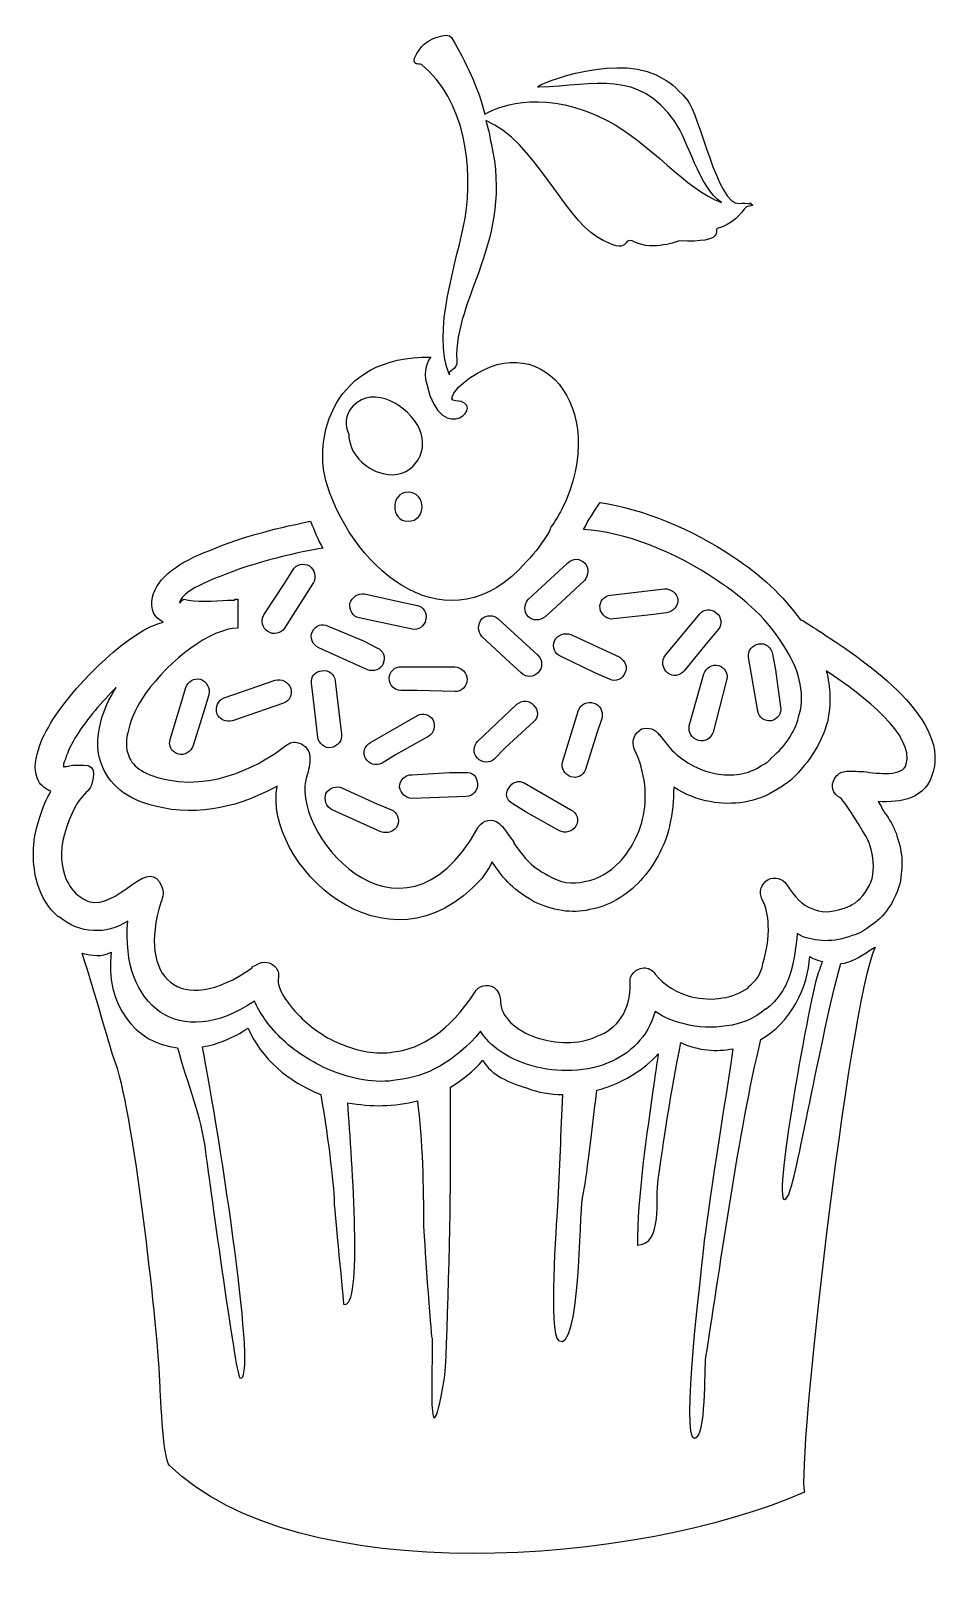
# Model space of a CAD drawing. Header units: centimetres. Extents: x -9.5 to 9.7, y -16.7 to 16.
import ezdxf

# ---------------------------------------------------------------- set-up
doc = ezdxf.new("R2010")
doc.units = ezdxf.units.CM
doc.header["$MEASUREMENT"] = 0
doc.layers.add('Layer 1', color=7, linetype='Continuous')

msp = doc.modelspace()

# ---------------------------------------------------------------- linework, layer by layer
at = {"layer": 'Layer 1'}
for points, knots in [([(-1.31531, 15.29818), (-0.40086, 14.55843), (-0.22668, 13.14394), (-0.40086, 12.07714), (-0.40086, 12.07714), (-0.55318, 11.20693), (-1.11928, 9.68322), (-0.7273, 8.79117), (-0.7273, 8.79117), (-0.77101, 8.89978), (-0.55318, 8.87795), (-0.57501, 9.09578), (-0.57501, 9.09578), (-0.63991, 10.40166), (0.62226, 11.6202), (0.14288, 13.64455), (0.14288, 13.64455), (0.12163, 13.77504), (0.09981, 13.88365), (0.07798, 13.97105), (0.07798, 13.97105), (0.07798, 13.97105), (0.03424, 14.12334), (0.03424, 14.12334), (0.03424, 14.12334), (1.05738, 13.68765), (1.66664, 12.09896), (2.36268, 11.68573), (2.36268, 11.68573), (3.12484, 11.22877), (2.86332, 11.72941), (3.14669, 11.57651), (3.14669, 11.57651), (3.55992, 11.38109), (4.06053, 11.59834), (4.08242, 11.59834), (4.08242, 11.59834), (5.10551, 11.55527), (4.80087, 11.83803), (4.88768, 11.85988), (4.88768, 11.85988), (5.19229, 11.92481), (5.3883, 12.18632), (5.49694, 12.31682), (5.49694, 12.31682), (5.67106, 12.33865), (5.64923, 12.3605), (5.56248, 12.38175), (5.56248, 12.38175), (5.58375, 12.38175), (5.58375, 12.38175), (5.60614, 12.38175), (5.60614, 12.38175), (5.58373, 12.38175), (5.58373, 12.38175), (5.56248, 12.38175), (5.56248, 12.38175), (5.5188, 12.38175), (5.41016, 12.40358), (5.34465, 12.38175), (5.34465, 12.38175), (4.88769, 12.3605), (4.51754, 14.23195), (4.25658, 14.55842), (4.25658, 14.55842), (3.97321, 14.86309), (3.95197, 14.88492), (3.60367, 15.08092), (3.60367, 15.08092), (2.64609, 15.53786), (0.88328, 14.79755), (1.14421, 14.81941), (1.14421, 14.81941), (2.34145, 14.86309), (3.23407, 15.18956), (3.99565, 14.10152), (3.99565, 14.10152), (4.27844, 13.70951), (4.49629, 12.73011), (4.97448, 12.40361), (4.97448, 12.40361), (4.23473, 12.66515), (3.47318, 13.66583), (2.58111, 14.12338), (2.58111, 14.12338), (1.29648, 14.77574), (0.40444, 14.47112), (0.01301, 14.25385), (0.01301, 14.25385), (-0.13934, 14.81942), (-0.27036, 15.12406), (-0.68361, 15.8644), (-0.68361, 15.8644), (-0.74912, 15.99487), (-1.20608, 15.82069), (-1.31528, 15.6684), (-1.31528, 15.6684), (-1.6412, 15.23325), (-1.35846, 15.32001), (-1.31531, 15.29818)], [0, 0, 0, 0, 0.03846154, 0.03846154, 0.03846154, 0.03846154, 0.07692308, 0.07692308, 0.07692308, 0.07692308, 0.11538462, 0.11538462, 0.11538462, 0.11538462, 0.15384615, 0.15384615, 0.15384615, 0.15384615, 0.19230769, 0.19230769, 0.19230769, 0.19230769, 0.23076923, 0.23076923, 0.23076923, 0.23076923, 0.26923077, 0.26923077, 0.26923077, 0.26923077, 0.30769231, 0.30769231, 0.30769231, 0.30769231, 0.34615385, 0.34615385, 0.34615385, 0.34615385, 0.38461538, 0.38461538, 0.38461538, 0.38461538, 0.42307692, 0.42307692, 0.42307692, 0.42307692, 0.46153846, 0.46153846, 0.46153846, 0.46153846, 0.5, 0.5, 0.5, 0.5, 0.53846154, 0.53846154, 0.53846154, 0.53846154, 0.57692308, 0.57692308, 0.57692308, 0.57692308, 0.61538462, 0.61538462, 0.61538462, 0.61538462, 0.65384615, 0.65384615, 0.65384615, 0.65384615, 0.69230769, 0.69230769, 0.69230769, 0.69230769, 0.73076923, 0.73076923, 0.73076923, 0.73076923, 0.76923077, 0.76923077, 0.76923077, 0.76923077, 0.80769231, 0.80769231, 0.80769231, 0.80769231, 0.84615385, 0.84615385, 0.84615385, 0.84615385, 0.88461538, 0.88461538, 0.88461538, 0.88461538, 0.92307692, 0.92307692, 0.92307692, 0.92307692, 1, 1, 1, 1]), ([(0.88322, 4.87352), (1.0792, 5.06952), (1.23149, 5.28738), (1.36198, 5.50463), (1.36198, 5.50463), (1.38383, 5.54831), (1.38383, 5.57017), (1.40508, 5.61382), (1.40508, 5.61382), (1.49247, 5.72246), (1.55798, 5.85292), (1.62349, 5.96217), (1.62349, 5.96217), (2.68976, 8.16009), (1.10046, 9.90108), (-0.44394, 8.61703), (-0.44394, 8.61703), (-0.53131, 8.55152), (-0.81473, 8.2469), (-0.59687, 8.2469), (-0.59687, 8.2469), (0.0998, 8.22505), (-0.87963, 7.20254), (-1.2061, 8.5952), (-1.2061, 8.5952), (-1.29286, 8.89984), (-1.18427, 9.07399), (-1.11929, 9.16136), (-1.11929, 9.16136), (-3.1868, 9.20443), (-3.60005, 7.44162), (-3.29541, 6.48407), (-3.29541, 6.48407), (-2.70739, 4.65627), (-0.7273, 3.0239), (0.88322, 4.87352)], [0, 0, 0, 0, 0.1, 0.1, 0.1, 0.1, 0.2, 0.2, 0.2, 0.2, 0.3, 0.3, 0.3, 0.3, 0.4, 0.4, 0.4, 0.4, 0.5, 0.5, 0.5, 0.5, 0.6, 0.6, 0.6, 0.6, 0.7, 0.7, 0.7, 0.7, 0.8, 0.8, 0.8, 0.8, 1, 1, 1, 1]), ([(-2.75112, 8.13824), (-2.75112, 8.13824), (-2.75112, 8.13824), (-2.75112, 8.13824), (-2.75112, 8.13824), (-2.31599, 8.59518), (-1.57629, 8.13824), (-1.35846, 7.65945), (-1.35846, 7.65945), (-1.1193, 7.13698), (-1.55444, 6.5714), (-2.11998, 6.7237), (-2.11998, 6.7237), (-2.51196, 6.81048), (-2.83846, 7.15881), (-2.83846, 7.55081), (-2.83846, 7.55081), (-2.92525, 7.72496), (-2.92525, 7.94224), (-2.75112, 8.13824)], [0, 0, 0, 0, 0.16666667, 0.16666667, 0.16666667, 0.16666667, 0.33333333, 0.33333333, 0.33333333, 0.33333333, 0.5, 0.5, 0.5, 0.5, 0.66666667, 0.66666667, 0.66666667, 0.66666667, 1, 1, 1, 1]), ([(-1.59751, 5.72246), (-1.59751, 5.72246), (-1.59751, 5.72246), (-1.59751, 5.72246), (-1.59751, 5.72246), (-1.96769, 5.72246), (-1.96769, 6.33172), (-1.59751, 6.33172), (-1.59751, 6.33172), (-1.20612, 6.33172), (-1.20612, 5.72246), (-1.59751, 5.72246)], [0, 0, 0, 0, 0.25, 0.25, 0.25, 0.25, 0.5, 0.5, 0.5, 0.5, 1, 1, 1, 1]), ([(6.99877, 3.43715), (6.86828, 3.52454), (6.75969, 3.58947), (6.69357, 3.63315), (6.69357, 3.63315), (6.6723, 3.655), (6.65044, 3.655), (6.62859, 3.655), (6.62859, 3.655), (6.28032, 4.15562), (5.77967, 4.61258), (5.2141, 4.98273), (5.2141, 4.98273), (4.34389, 5.57016), (3.32079, 5.98341), (2.42878, 6.11446), (2.42878, 6.11446), (2.29771, 5.94031), (2.18907, 5.74431), (2.08046, 5.5483), (2.08046, 5.5483), (2.92879, 5.50462), (3.99562, 5.09134), (4.88766, 4.48208), (4.88766, 4.48208), (5.47509, 4.09007), (5.97571, 3.63316), (6.28035, 3.11069), (6.28035, 3.11069), (6.58496, 2.65373), (6.73731, 2.15311), (6.60682, 1.67429), (6.60682, 1.67429), (6.54126, 1.34785), (6.34589, 1.04318), (6.01939, 0.76042), (6.01939, 0.76042), (5.97573, 0.69491), (5.9108, 0.65181), (5.82339, 0.60813), (5.82339, 0.60813), (5.54063, 0.41213), (5.19228, 0.36903), (4.84398, 0.43395), (4.84398, 0.43395), (4.49626, 0.49949), (4.14794, 0.69491), (3.88643, 0.97828), (3.88643, 0.97828), (3.82089, 1.06506), (3.73411, 1.15246), (3.6686, 1.26107), (3.6686, 1.26107), (3.6686, 1.26107), (3.6686, 1.23924), (3.6686, 1.23924), (3.6686, 1.23924), (3.60367, 1.36971), (3.42947, 1.41339), (3.29903, 1.36971), (3.29903, 1.36971), (3.14671, 1.28293), (3.0812, 1.10878), (3.14671, 0.95646), (3.14671, 0.95646), (3.38637, 0.45584), (3.42947, -0.06666), (3.32086, -0.52359), (3.32086, -0.52359), (3.32086, -0.52359), (3.32086, -0.52359), (3.32086, -0.52359), (3.32086, -0.52359), (3.23408, -0.87191), (3.05932, -1.17653), (2.84204, -1.41563), (2.84204, -1.41563), (2.62421, -1.63346), (2.3851, -1.78578), (2.10176, -1.82946), (2.10176, -1.82946), (1.86268, -1.89439), (1.57984, -1.85131), (1.34021, -1.69897), (1.34021, -1.69897), (0.9482, -1.50297), (0.79586, -1.26328), (0.62229, -1.0242), (0.62229, -1.0242), (0.62229, -1.0242), (0.62229, -1.0242), (0.62229, -1.00235), (0.62229, -1.00235), (0.5349, -0.89374), (0.46997, -0.78449), (0.3826, -0.67588), (0.3826, -0.67588), (0.33892, -0.63222), (0.29521, -0.58912), (0.25213, -0.56727), (0.25213, -0.56727), (0.09981, -0.50173), (-0.07437, -0.56727), (-0.13935, -0.71962), (-0.13935, -0.71962), (-1.77228, -3.61414), (-4.14432, -0.71962), (-3.70863, 0.41214), (-3.70863, 0.41214), (-3.66495, 0.56446), (-3.6437, 0.67365), (-3.66495, 0.84783), (-3.66495, 0.84783), (-3.68739, 0.95644), (-3.79605, 1.06505), (-3.92649, 1.08691), (-3.92649, 1.08691), (-4.03571, 1.10876), (-4.10064, 1.06506), (-4.18806, 1.00013), (-4.18806, 1.00013), (-4.38345, 0.84784), (-5.45025, 0.0638), (-6.62506, 0.30351), (-6.62506, 0.30351), (-7.10382, 0.39029), (-7.36536, 0.56444), (-7.45217, 0.80413), (-7.45217, 0.80413), (-7.51768, 0.95645), (-7.51768, 1.15245), (-7.45217, 1.36968), (-7.45217, 1.36968), (-7.40849, 1.60939), (-7.27799, 1.84847), (-7.10382, 2.11001), (-7.10382, 2.11001), (-6.58137, 2.82788), (-5.73241, 3.48082), (-5.16686, 3.48082), (-5.16686, 3.48082), (-5.16686, 3.48082), (-5.16686, 4.09005), (-5.16686, 4.09005), (-5.16686, 4.09005), (-5.16686, 4.09005), (-5.18868, 4.09004), (-5.18868, 4.09004), (-5.18868, 4.09004), (-5.21051, 4.09004), (-5.23236, 4.09004), (-5.23236, 4.06821), (-5.23236, 4.06821), (-5.27543, 4.06821), (-5.34095, 4.06821), (-5.38468, 4.06821), (-5.38468, 4.06821), (-5.64561, 4.04696), (-6.05947, 4.02514), (-6.29855, 4.09004), (-6.29855, 4.09004), (-6.34223, 4.09004), (-6.38536, 3.95957), (-6.38536, 4.02514), (-6.38536, 4.02514), (-6.34223, 4.19929), (-5.99394, 4.39468), (-5.53697, 4.56883), (-5.53697, 4.56883), (-4.79727, 4.87347), (-3.83969, 5.0913), (-3.38276, 5.15684), (-3.38276, 5.15684), (-3.49137, 5.33102), (-3.55635, 5.52641), (-3.64369, 5.72241), (-3.64369, 5.72241), (-4.18804, 5.61377), (-5.05821, 5.4178), (-5.75483, 5.11313), (-5.75483, 5.11313), (-6.38539, 4.87344), (-6.86473, 4.547), (-6.95151, 4.13375), (-6.95151, 4.13375), (-7.01707, 3.87279), (-6.90844, 3.69864), (-6.73368, 3.61128), (-6.73368, 3.61128), (-7.40847, 3.4371), (-8.49652, 2.4146), (-9.04085, 1.56565), (-9.04085, 1.56565), (-9.17132, 1.34782), (-9.30178, 1.13057), (-9.34549, 0.93454), (-9.34549, 0.93454), (-9.43286, 0.67361), (-9.43286, 0.45578), (-9.34549, 0.2816), (-9.34549, 0.2816), (-9.28053, 0.17299), (-9.19317, 0.10745), (-9.08456, 0.06377), (-9.08456, 0.06377), (-9.17134, -0.08855), (-9.25813, -0.2627), (-9.32364, -0.50178), (-9.32364, -0.50178), (-9.49782, -1.0024), (-9.47654, -1.48121), (-9.36735, -1.87261), (-9.36735, -1.87261), (-9.28057, -2.15598), (-9.12825, -2.39508), (-8.93224, -2.56926), (-8.93224, -2.56926), (-8.91039, -2.56926), (-8.91039, -2.56926), (-8.91039, -2.56926), (-8.91039, -2.56926), (-8.69256, -2.74341), (-8.45287, -2.85205), (-8.19194, -2.85205), (-8.19194, -2.85205), (-7.95284, -2.87388), (-7.71373, -2.80895), (-7.47405, -2.65666), (-7.47405, -2.65666), (-7.62637, -4.44075), (-6.38542, -5.39833), (-4.81859, -4.33211), (-4.81859, -4.33211), (-4.70995, -4.57182), (-4.5358, -4.83273), (-4.27484, -5.09369), (-4.27484, -5.09369), (-3.99208, -5.37706), (-3.6219, -5.61616), (-3.20807, -5.79031), (-3.20807, -5.79031), (-2.77299, -5.96449), (-2.29417, -6.0731), (-1.81541, -5.98631), (-1.81541, -5.98631), (-1.22801, -5.92075), (-0.61873, -5.61616), (-0.0744, -4.96319), (-0.0744, -4.96319), (0.1216, -5.28969), (0.49117, -5.52935), (0.90503, -5.65984), (0.90503, -5.65984), (1.16594, -5.74662), (1.44878, -5.79031), (1.73214, -5.79031), (1.73214, -5.79031), (2.03675, -5.79031), (2.31954, -5.74665), (2.58106, -5.63799), (2.58106, -5.63799), (3.05927, -5.44201), (3.42939, -5.09369), (3.58174, -4.54997), (3.58174, -4.54997), (3.77774, -4.68044), (3.97314, -4.76722), (4.1916, -4.8109), (4.1916, -4.8109), (4.4738, -4.89827), (4.80083, -4.89827), (5.08303, -4.85458), (5.08303, -4.85458), (5.38823, -4.8109), (5.67101, -4.70223), (5.88832, -4.50623), (5.88832, -4.50623), (5.91076, -4.50623), (5.91076, -4.50623), (5.91076, -4.50623), (5.91076, -4.50623), (6.14984, -4.31025), (6.34584, -4.04932), (6.43262, -3.70097), (6.43262, -3.70097), (6.49818, -3.46189), (6.54123, -3.20033), (6.56369, -2.91757), (6.56369, -2.91757), (6.58494, -2.93942), (6.60679, -2.93942), (6.62859, -2.96128), (6.62859, -2.96128), (6.95509, -3.09175), (7.32526, -3.11355), (7.71727, -2.96128), (7.71727, -2.96128), (7.86954, -2.91757), (7.97818, -2.85203), (8.08679, -2.76525), (8.08679, -2.76525), (8.39143, -2.56927), (8.58743, -2.26463), (8.6961, -1.93816), (8.6961, -1.93816), (8.78344, -1.58984), (8.78344, -1.22027), (8.65239, -0.87197), (8.65239, -0.87197), (8.60868, -0.71968), (8.52192, -0.56733), (8.43514, -0.43628), (8.43514, -0.43628), (8.39143, -0.39318), (8.34775, -0.30581), (8.30407, -0.21903), (8.30407, -0.21903), (8.30407, -0.21903), (8.26094, -0.15349), (8.26094, -0.15349), (8.26094, -0.15349), (8.73978, -0.17532), (9.26162, -0.10981), (9.41397, 0.47762), (9.41397, 0.47762), (9.74105, 1.65248), (7.86954, 2.8716), (6.99877, 3.43715)], [0, 0, 0, 0, 0.01204819, 0.01204819, 0.01204819, 0.01204819, 0.02409639, 0.02409639, 0.02409639, 0.02409639, 0.03614458, 0.03614458, 0.03614458, 0.03614458, 0.04819277, 0.04819277, 0.04819277, 0.04819277, 0.06024096, 0.06024096, 0.06024096, 0.06024096, 0.07228916, 0.07228916, 0.07228916, 0.07228916, 0.08433735, 0.08433735, 0.08433735, 0.08433735, 0.09638554, 0.09638554, 0.09638554, 0.09638554, 0.10843373, 0.10843373, 0.10843373, 0.10843373, 0.12048193, 0.12048193, 0.12048193, 0.12048193, 0.13253012, 0.13253012, 0.13253012, 0.13253012, 0.14457831, 0.14457831, 0.14457831, 0.14457831, 0.15662651, 0.15662651, 0.15662651, 0.15662651, 0.1686747, 0.1686747, 0.1686747, 0.1686747, 0.18072289, 0.18072289, 0.18072289, 0.18072289, 0.19277108, 0.19277108, 0.19277108, 0.19277108, 0.20481928, 0.20481928, 0.20481928, 0.20481928, 0.21686747, 0.21686747, 0.21686747, 0.21686747, 0.22891566, 0.22891566, 0.22891566, 0.22891566, 0.24096386, 0.24096386, 0.24096386, 0.24096386, 0.25301205, 0.25301205, 0.25301205, 0.25301205, 0.26506024, 0.26506024, 0.26506024, 0.26506024, 0.27710843, 0.27710843, 0.27710843, 0.27710843, 0.28915663, 0.28915663, 0.28915663, 0.28915663, 0.30120482, 0.30120482, 0.30120482, 0.30120482, 0.31325301, 0.31325301, 0.31325301, 0.31325301, 0.3253012, 0.3253012, 0.3253012, 0.3253012, 0.3373494, 0.3373494, 0.3373494, 0.3373494, 0.34939759, 0.34939759, 0.34939759, 0.34939759, 0.36144578, 0.36144578, 0.36144578, 0.36144578, 0.37349398, 0.37349398, 0.37349398, 0.37349398, 0.38554217, 0.38554217, 0.38554217, 0.38554217, 0.39759036, 0.39759036, 0.39759036, 0.39759036, 0.40963855, 0.40963855, 0.40963855, 0.40963855, 0.42168675, 0.42168675, 0.42168675, 0.42168675, 0.43373494, 0.43373494, 0.43373494, 0.43373494, 0.44578313, 0.44578313, 0.44578313, 0.44578313, 0.45783133, 0.45783133, 0.45783133, 0.45783133, 0.46987952, 0.46987952, 0.46987952, 0.46987952, 0.48192771, 0.48192771, 0.48192771, 0.48192771, 0.4939759, 0.4939759, 0.4939759, 0.4939759, 0.5060241, 0.5060241, 0.5060241, 0.5060241, 0.51807229, 0.51807229, 0.51807229, 0.51807229, 0.53012048, 0.53012048, 0.53012048, 0.53012048, 0.54216867, 0.54216867, 0.54216867, 0.54216867, 0.55421687, 0.55421687, 0.55421687, 0.55421687, 0.56626506, 0.56626506, 0.56626506, 0.56626506, 0.57831325, 0.57831325, 0.57831325, 0.57831325, 0.59036145, 0.59036145, 0.59036145, 0.59036145, 0.60240964, 0.60240964, 0.60240964, 0.60240964, 0.61445783, 0.61445783, 0.61445783, 0.61445783, 0.62650602, 0.62650602, 0.62650602, 0.62650602, 0.63855422, 0.63855422, 0.63855422, 0.63855422, 0.65060241, 0.65060241, 0.65060241, 0.65060241, 0.6626506, 0.6626506, 0.6626506, 0.6626506, 0.6746988, 0.6746988, 0.6746988, 0.6746988, 0.68674699, 0.68674699, 0.68674699, 0.68674699, 0.69879518, 0.69879518, 0.69879518, 0.69879518, 0.71084337, 0.71084337, 0.71084337, 0.71084337, 0.72289157, 0.72289157, 0.72289157, 0.72289157, 0.73493976, 0.73493976, 0.73493976, 0.73493976, 0.74698795, 0.74698795, 0.74698795, 0.74698795, 0.75903614, 0.75903614, 0.75903614, 0.75903614, 0.77108434, 0.77108434, 0.77108434, 0.77108434, 0.78313253, 0.78313253, 0.78313253, 0.78313253, 0.79518072, 0.79518072, 0.79518072, 0.79518072, 0.80722892, 0.80722892, 0.80722892, 0.80722892, 0.81927711, 0.81927711, 0.81927711, 0.81927711, 0.8313253, 0.8313253, 0.8313253, 0.8313253, 0.84337349, 0.84337349, 0.84337349, 0.84337349, 0.85542169, 0.85542169, 0.85542169, 0.85542169, 0.86746988, 0.86746988, 0.86746988, 0.86746988, 0.87951807, 0.87951807, 0.87951807, 0.87951807, 0.89156627, 0.89156627, 0.89156627, 0.89156627, 0.90361446, 0.90361446, 0.90361446, 0.90361446, 0.91566265, 0.91566265, 0.91566265, 0.91566265, 0.92771084, 0.92771084, 0.92771084, 0.92771084, 0.93975904, 0.93975904, 0.93975904, 0.93975904, 0.95180723, 0.95180723, 0.95180723, 0.95180723, 0.96385542, 0.96385542, 0.96385542, 0.96385542, 0.97590361, 0.97590361, 0.97590361, 0.97590361, 1, 1, 1, 1]), ([(1.75338, 4.85169), (1.75338, 4.85169), (0.9269, 4.09009), (0.9269, 4.09009), (0.9269, 4.09009), (0.83948, 3.98148), (0.81824, 3.82916), (0.9269, 3.72055), (0.9269, 3.72055), (1.01366, 3.63318), (1.16595, 3.63318), (1.27517, 3.72055), (1.27517, 3.72055), (1.27517, 3.72055), (1.5143, 3.9378), (1.5143, 3.9378), (1.5143, 3.9378), (1.5143, 3.9378), (2.1017, 4.4821), (2.1017, 4.4821), (2.1017, 4.4821), (2.18907, 4.59074), (2.21029, 4.74306), (2.1017, 4.8517), (2.1017, 4.8517), (2.01492, 4.93906), (1.86263, 4.96089), (1.75338, 4.85169)], [0, 0, 0, 0, 0.125, 0.125, 0.125, 0.125, 0.25, 0.25, 0.25, 0.25, 0.375, 0.375, 0.375, 0.375, 0.5, 0.5, 0.5, 0.5, 0.625, 0.625, 0.625, 0.625, 0.75, 0.75, 0.75, 0.75, 1, 1, 1, 1]), ([(-3.66497, 4.78674), (-3.77419, 4.8517), (-3.94834, 4.83042), (-4.01332, 4.69935), (-4.01332, 4.69935), (-4.01332, 4.69935), (-4.18808, 4.41656), (-4.18808, 4.41656), (-4.18808, 4.41656), (-4.18808, 4.41656), (-4.62258, 3.76362), (-4.62258, 3.76362), (-4.62258, 3.76362), (-4.68809, 3.63315), (-4.64502, 3.48083), (-4.53577, 3.4153), (-4.53577, 3.4153), (-4.42716, 3.32852), (-4.25298, 3.3722), (-4.18808, 3.48084), (-4.18808, 3.48084), (-4.18808, 3.48084), (-3.57822, 4.43842), (-3.57822, 4.43842), (-3.57822, 4.43842), (-3.51265, 4.54705), (-3.55638, 4.7212), (-3.66497, 4.78674)], [0, 0, 0, 0, 0.125, 0.125, 0.125, 0.125, 0.25, 0.25, 0.25, 0.25, 0.375, 0.375, 0.375, 0.375, 0.5, 0.5, 0.5, 0.5, 0.625, 0.625, 0.625, 0.625, 0.75, 0.75, 0.75, 0.75, 1, 1, 1, 1]), ([(3.77776, 4.30795), (3.77776, 4.30795), (2.64603, 4.17748), (2.64603, 4.17748), (2.64603, 4.17748), (2.51556, 4.15565), (2.40632, 4.04701), (2.42878, 3.89411), (2.42878, 3.89411), (2.45003, 3.76364), (2.58107, 3.65503), (2.71098, 3.67686), (2.71098, 3.67686), (2.71098, 3.67686), (3.49499, 3.76364), (3.49499, 3.76364), (3.49499, 3.76364), (3.49499, 3.76364), (3.82085, 3.80732), (3.82085, 3.80732), (3.82085, 3.80732), (3.97314, 3.82915), (4.06051, 3.93779), (4.06051, 4.09008), (4.06051, 4.09008), (4.03928, 4.22058), (3.90825, 4.30795), (3.77776, 4.30795)], [0, 0, 0, 0, 0.125, 0.125, 0.125, 0.125, 0.25, 0.25, 0.25, 0.25, 0.375, 0.375, 0.375, 0.375, 0.5, 0.5, 0.5, 0.5, 0.625, 0.625, 0.625, 0.625, 0.75, 0.75, 0.75, 0.75, 1, 1, 1, 1]), ([(-1.40154, 3.95962), (-1.40154, 3.95962), (-1.72859, 4.02518), (-1.72859, 4.02518), (-1.72859, 4.02518), (-1.72859, 4.02518), (-2.51197, 4.19933), (-2.51197, 4.19933), (-2.51197, 4.19933), (-2.64246, 4.2206), (-2.77296, 4.13382), (-2.81664, 4.00333), (-2.81664, 4.00333), (-2.83847, 3.87284), (-2.7511, 3.72054), (-2.62061, 3.69869), (-2.62061, 3.69869), (-2.62061, 3.69869), (-1.51071, 3.459), (-1.51071, 3.459), (-1.51071, 3.459), (-1.38024, 3.43715), (-1.2492, 3.52454), (-1.22795, 3.655), (-1.22795, 3.655), (-1.18429, 3.78547), (-1.27165, 3.93779), (-1.40154, 3.95962)], [0, 0, 0, 0, 0.125, 0.125, 0.125, 0.125, 0.25, 0.25, 0.25, 0.25, 0.375, 0.375, 0.375, 0.375, 0.5, 0.5, 0.5, 0.5, 0.625, 0.625, 0.625, 0.625, 0.75, 0.75, 0.75, 0.75, 1, 1, 1, 1]), ([(0.77455, 2.54511), (0.88319, 2.4365), (1.03546, 2.45774), (1.1229, 2.54511), (1.1229, 2.54511), (1.23149, 2.65372), (1.23149, 2.80607), (1.1229, 2.91529), (1.1229, 2.91529), (1.1229, 2.91529), (0.29518, 3.67684), (0.29518, 3.67684), (0.29518, 3.67684), (0.2084, 3.76362), (0.03422, 3.76362), (-0.05256, 3.67684), (-0.05256, 3.67684), (-0.13937, 3.56823), (-0.13937, 3.41533), (-0.05256, 3.30669), (-0.05256, 3.30669), (-0.05256, 3.30669), (0.53484, 2.76297), (0.53484, 2.76297), (0.53484, 2.76297), (0.53484, 2.76297), (0.77455, 2.54511), (0.77455, 2.54511)], [0, 0, 0, 0, 0.125, 0.125, 0.125, 0.125, 0.25, 0.25, 0.25, 0.25, 0.375, 0.375, 0.375, 0.375, 0.5, 0.5, 0.5, 0.5, 0.625, 0.625, 0.625, 0.625, 0.75, 0.75, 0.75, 0.75, 1, 1, 1, 1]), ([(4.51748, 3.78547), (4.51748, 3.78547), (3.79959, 2.91528), (3.79959, 2.91528), (3.79959, 2.91528), (3.71222, 2.80606), (3.73405, 2.63191), (3.84325, 2.5451), (3.84325, 2.5451), (3.95189, 2.45773), (4.10421, 2.47956), (4.1916, 2.58878), (4.1916, 2.58878), (4.1916, 2.58878), (4.69161, 3.19804), (4.69161, 3.19804), (4.69161, 3.19804), (4.69161, 3.19804), (4.90947, 3.459), (4.90947, 3.459), (4.90947, 3.459), (4.99684, 3.56819), (4.9744, 3.72051), (4.86573, 3.80732), (4.86573, 3.80732), (4.75717, 3.89409), (4.60485, 3.89409), (4.51748, 3.78547)], [0, 0, 0, 0, 0.125, 0.125, 0.125, 0.125, 0.25, 0.25, 0.25, 0.25, 0.375, 0.375, 0.375, 0.375, 0.5, 0.5, 0.5, 0.5, 0.625, 0.625, 0.625, 0.625, 0.75, 0.75, 0.75, 0.75, 1, 1, 1, 1]), ([(-3.46957, 3.06758), (-3.46957, 3.06758), (-2.44648, 2.61062), (-2.44648, 2.61062), (-2.44648, 2.61062), (-2.31599, 2.56696), (-2.16372, 2.61062), (-2.12001, 2.74111), (-2.12001, 2.74111), (-2.05447, 2.87158), (-2.12001, 3.0239), (-2.2505, 3.06758), (-2.2505, 3.06758), (-2.2505, 3.06758), (-2.53387, 3.2199), (-2.53387, 3.2199), (-2.53387, 3.2199), (-2.53387, 3.2199), (-3.27359, 3.52454), (-3.27359, 3.52454), (-3.27359, 3.52454), (-3.40406, 3.58947), (-3.5351, 3.54639), (-3.60006, 3.41532), (-3.60006, 3.41532), (-3.66497, 3.28483), (-3.60007, 3.13253), (-3.46957, 3.06758)], [0, 0, 0, 0, 0.125, 0.125, 0.125, 0.125, 0.25, 0.25, 0.25, 0.25, 0.375, 0.375, 0.375, 0.375, 0.5, 0.5, 0.5, 0.5, 0.625, 0.625, 0.625, 0.625, 0.75, 0.75, 0.75, 0.75, 1, 1, 1, 1]), ([(1.4712, 3.2199), (1.42749, 3.08941), (1.4712, 2.93653), (1.60106, 2.89343), (1.60106, 2.89343), (1.60106, 2.89343), (2.31954, 2.54511), (2.31954, 2.54511), (2.31954, 2.54511), (2.31954, 2.54511), (2.62415, 2.41464), (2.62415, 2.41464), (2.62415, 2.41464), (2.75464, 2.3491), (2.90696, 2.41464), (2.95065, 2.54511), (2.95065, 2.54511), (3.01555, 2.65372), (2.95065, 2.80607), (2.84201, 2.87158), (2.84201, 2.87158), (2.84201, 2.87158), (1.81892, 3.35037), (1.81892, 3.35037), (1.81892, 3.35037), (1.68845, 3.39405), (1.53613, 3.35039), (1.4712, 3.2199)], [0, 0, 0, 0, 0.125, 0.125, 0.125, 0.125, 0.25, 0.25, 0.25, 0.25, 0.375, 0.375, 0.375, 0.375, 0.5, 0.5, 0.5, 0.5, 0.625, 0.625, 0.625, 0.625, 0.75, 0.75, 0.75, 0.75, 1, 1, 1, 1]), ([(6.01936, 1.54387), (6.14985, 1.5657), (6.23661, 1.69619), (6.21536, 1.82666), (6.21536, 1.82666), (6.21536, 1.82666), (6.10675, 2.61065), (6.10675, 2.61065), (6.10675, 2.61065), (6.10675, 2.61065), (6.04121, 2.93654), (6.04121, 2.93654), (6.04121, 2.93654), (6.01936, 3.08944), (5.88833, 3.17623), (5.75842, 3.15437), (5.75842, 3.15437), (5.62735, 3.13254), (5.51871, 3.00208), (5.54059, 2.87158), (5.54059, 2.87158), (5.54059, 2.87158), (5.73598, 1.73985), (5.73598, 1.73985), (5.73598, 1.73985), (5.75843, 1.60941), (5.88834, 1.52202), (6.01936, 1.54387)], [0, 0, 0, 0, 0.125, 0.125, 0.125, 0.125, 0.25, 0.25, 0.25, 0.25, 0.375, 0.375, 0.375, 0.375, 0.5, 0.5, 0.5, 0.5, 0.625, 0.625, 0.625, 0.625, 0.75, 0.75, 0.75, 0.75, 1, 1, 1, 1]), ([(-1.98955, 2.4365), (-1.98955, 2.28418), (-1.88091, 2.17496), (-1.74986, 2.17496), (-1.74986, 2.17496), (-1.74986, 2.17496), (-1.40154, 2.17495), (-1.40154, 2.17495), (-1.40154, 2.17495), (-1.40154, 2.17495), (-0.61869, 2.15312), (-0.61869, 2.15312), (-0.61869, 2.15312), (-0.4664, 2.15312), (-0.35776, 2.26234), (-0.35776, 2.41466), (-0.35776, 2.41466), (-0.35776, 2.54513), (-0.4664, 2.65374), (-0.61869, 2.67559), (-0.61869, 2.67559), (-0.61869, 2.67559), (-1.72859, 2.6756), (-1.72859, 2.6756), (-1.72859, 2.6756), (-1.88088, 2.67557), (-1.98955, 2.56696), (-1.98955, 2.4365)], [0, 0, 0, 0, 0.125, 0.125, 0.125, 0.125, 0.25, 0.25, 0.25, 0.25, 0.375, 0.375, 0.375, 0.375, 0.5, 0.5, 0.5, 0.5, 0.625, 0.625, 0.625, 0.625, 0.75, 0.75, 0.75, 0.75, 1, 1, 1, 1]), ([(4.60485, 2.52328), (4.60485, 2.52328), (4.30024, 1.43523), (4.30024, 1.43523), (4.30024, 1.43523), (4.27841, 1.30476), (4.3439, 1.17369), (4.49624, 1.13059), (4.49624, 1.13059), (4.6261, 1.08691), (4.75715, 1.17366), (4.80085, 1.30477), (4.80085, 1.30477), (4.80085, 1.30477), (4.99685, 2.06632), (4.99685, 2.06632), (4.99685, 2.06632), (4.99685, 2.06632), (5.08305, 2.39279), (5.08305, 2.39279), (5.08305, 2.39279), (5.12673, 2.52328), (5.03995, 2.67558), (4.90948, 2.6974), (4.90948, 2.6974), (4.77839, 2.74111), (4.6485, 2.65374), (4.60485, 2.52328)], [0, 0, 0, 0, 0.125, 0.125, 0.125, 0.125, 0.25, 0.25, 0.25, 0.25, 0.375, 0.375, 0.375, 0.375, 0.5, 0.5, 0.5, 0.5, 0.625, 0.625, 0.625, 0.625, 0.75, 0.75, 0.75, 0.75, 1, 1, 1, 1]), ([(8.84839, 0.62997), (8.84839, 0.62997), (8.84839, 0.62997), (8.84839, 0.62997), (8.84839, 0.62997), (8.78346, 0.36904), (8.26096, 0.43397), (7.95635, 0.47765), (7.95635, 0.47765), (7.80345, 0.47765), (7.67356, 0.49948), (7.56437, 0.47765), (7.56437, 0.47765), (7.47759, 0.47765), (7.39022, 0.41211), (7.34656, 0.32533), (7.34656, 0.32533), (7.25975, 0.19484), (7.30346, -0.00111), (7.45573, -0.06668), (7.45573, -0.06668), (7.54254, -0.13161), (7.67359, -0.34947), (7.78223, -0.52362), (7.78223, -0.52362), (7.84716, -0.6104), (7.89087, -0.6978), (7.93458, -0.76272), (7.93458, -0.76272), (7.99948, -0.87194), (8.06502, -0.98058), (8.08685, -1.06794), (8.08685, -1.06794), (8.17424, -1.30702), (8.17424, -1.54673), (8.13056, -1.76398), (8.13056, -1.76398), (8.065, -1.98184), (7.93458, -2.15599), (7.76041, -2.28645), (7.76041, -2.28645), (7.67363, -2.33013), (7.60809, -2.37323), (7.52133, -2.39506), (7.52133, -2.39506), (7.25976, -2.48245), (7.0419, -2.48245), (6.86834, -2.39506), (6.86834, -2.39506), (6.67236, -2.33013), (6.49821, -2.13413), (6.34589, -1.89444), (6.34589, -1.89444), (6.25911, -1.76397), (6.08435, -1.72029), (5.95449, -1.78583), (5.95449, -1.78583), (5.80156, -1.87261), (5.75849, -2.04676), (5.82339, -2.19908), (5.82339, -2.19908), (5.91081, -2.3514), (5.95449, -2.5474), (5.95449, -2.74341), (5.95449, -2.74341), (5.97574, -3.0262), (5.91081, -3.30957), (5.84524, -3.5487), (5.84524, -3.5487), (5.80156, -3.76653), (5.69295, -3.91883), (5.54063, -4.02746), (5.54063, -4.02746), (5.54063, -4.02746), (5.54063, -4.04934), (5.54063, -4.04934), (5.54063, -4.04934), (5.38828, -4.15793), (5.19228, -4.24532), (4.99688, -4.26715), (4.99688, -4.26715), (4.77841, -4.31025), (4.56116, -4.2884), (4.34391, -4.24532), (4.34391, -4.24532), (4.03927, -4.15793), (3.77778, -4.00561), (3.58175, -3.76653), (3.58175, -3.76653), (3.58175, -3.76653), (3.58175, -3.76653), (3.58175, -3.76653), (3.58175, -3.76653), (3.53865, -3.67914), (3.4294, -3.63548), (3.34265, -3.63548), (3.34265, -3.63548), (3.16792, -3.65731), (3.03801, -3.78833), (3.05928, -3.94068), (3.05928, -3.94068), (3.08113, -4.54994), (2.77649, -4.91948), (2.36266, -5.07183), (2.36266, -5.07183), (2.16724, -5.1592), (1.94941, -5.20288), (1.73216, -5.20288), (1.73216, -5.20288), (1.51433, -5.20288), (1.29644, -5.1592), (1.07919, -5.09366), (1.07919, -5.09366), (0.66596, -4.94137), (0.33889, -4.68041), (0.33889, -4.31026), (0.33889, -4.31026), (0.33889, -4.22348), (0.29521, -4.11426), (0.2084, -4.04935), (0.2084, -4.04935), (0.05611, -3.96193), (-0.11804, -4.00564), (-0.20485, -4.15794), (-0.20485, -4.15794), (-0.7273, -4.9632), (-1.31531, -5.33335), (-1.9021, -5.39831), (-1.9021, -5.39831), (-2.27289, -5.46385), (-2.64246, -5.37704), (-2.96893, -5.24599), (-2.96893, -5.24599), (-3.31723, -5.1155), (-3.62187, -4.89825), (-3.86095, -4.65859), (-3.86095, -4.65859), (-4.16562, -4.35395), (-4.34032, -4.04936), (-4.31789, -3.87516), (-4.31789, -3.87516), (-4.31789, -3.87516), (-4.31789, -3.87516), (-4.31789, -3.87516), (-4.31789, -3.87516), (-4.29664, -3.78838), (-4.31789, -3.70101), (-4.3616, -3.6355), (-4.3616, -3.6355), (-4.47021, -3.50498), (-4.64497, -3.48315), (-4.77485, -3.57054), (-4.77485, -3.57054), (-4.77485, -3.57054), (-4.86222, -3.6142), (-4.86222, -3.6142), (-4.86222, -3.6142), (-4.86222, -3.6355), (-4.86222, -3.6355), (-4.86222, -3.6355), (-4.86222, -3.6355), (-6.38537, -4.70225), (-7.278, -3.83148), (-6.77738, -2.26464), (-6.77738, -2.26464), (-6.73367, -2.13417), (-6.71242, -2.04678), (-6.75611, -1.93817), (-6.75611, -1.93817), (-7.01707, -1.28523), (-7.58267, -2.28649), (-8.17065, -2.26464), (-8.17065, -2.26464), (-8.30053, -2.26464), (-8.40973, -2.1991), (-8.51897, -2.11232), (-8.51897, -2.11232), (-8.51897, -2.11232), (-8.51897, -2.11232), (-8.51897, -2.11232), (-8.51897, -2.11232), (-8.64885, -2.00371), (-8.73622, -1.87263), (-8.80117, -1.67724), (-8.80117, -1.67724), (-8.88854, -1.41573), (-8.88854, -1.06798), (-8.75807, -0.69783), (-8.75807, -0.69783), (-8.60517, -0.21904), (-8.43157, -0.04489), (-8.34424, 0.04247), (-8.34424, 0.04247), (-8.30056, 0.08557), (-8.25746, 0.12925), (-8.23563, 0.19476), (-8.23563, 0.19476), (-8.10514, 0.62987), (-8.25746, 0.62987), (-8.62761, 0.60804), (-8.62761, 0.60804), (-8.67129, 0.60804), (-8.71439, 0.58619), (-8.75808, 0.58619), (-8.75808, 0.58619), (-8.80118, 0.58619), (-8.82362, 0.56436), (-8.82362, 0.58619), (-8.82362, 0.58619), (-8.82362, 0.58619), (-8.82362, 0.65173), (-8.77994, 0.73851), (-8.77994, 0.73851), (-8.73626, 0.89083), (-8.64887, 1.06498), (-8.54025, 1.23915), (-8.54025, 1.23915), (-8.32297, 1.58747), (-8.01836, 1.93577), (-7.71374, 2.24041), (-7.71374, 2.24041), (-7.86606, 2.00072), (-7.97467, 1.76162), (-8.03963, 1.52193), (-8.03963, 1.52193), (-8.12697, 1.17361), (-8.12697, 0.84775), (-7.99592, 0.56438), (-7.99592, 0.56438), (-7.82235, 0.1511), (-7.43037, -0.15351), (-6.73373, -0.28395), (-6.73373, -0.28395), (-5.7762, -0.47995), (-4.88411, -0.13166), (-4.34039, 0.17299), (-4.34039, 0.17299), (-4.64503, -1.41567), (-2.0545, -3.98377), (-0.05258, -1.76397), (-0.05258, -1.76397), (0.03418, -1.65536), (0.09977, -1.54672), (0.16528, -1.41567), (0.16528, -1.41567), (0.36067, -1.69901), (0.55668, -1.98183), (1.03544, -2.24276), (1.03544, -2.24276), (1.42745, -2.43876), (1.84075, -2.5043), (2.21027, -2.41691), (2.21027, -2.41691), (2.60228, -2.35137), (2.97246, -2.13412), (3.2771, -1.80765), (3.2771, -1.80765), (3.55986, -1.50304), (3.77772, -1.11103), (3.88633, -0.67592), (3.88633, -0.67592), (3.88633, -0.65409), (3.88633, -0.65409), (3.88633, -0.65409), (3.88633, -0.65409), (3.95187, -0.39316), (3.97309, -0.13162), (3.97309, 0.15117), (3.97309, 0.15117), (4.2128, -0.00112), (4.47376, -0.10976), (4.73528, -0.15344), (4.73528, -0.15344), (5.21407, -0.24083), (5.71471, -0.17527), (6.1498, 0.10752), (6.1498, 0.10752), (6.23656, 0.15118), (6.3458, 0.23799), (6.43259, 0.30352), (6.43259, 0.30352), (6.84582, 0.69494), (7.08556, 1.10878), (7.19417, 1.52203), (7.19417, 1.52203), (7.28154, 1.89218), (7.25971, 2.24051), (7.17292, 2.5888), (7.17292, 2.5888), (7.97821, 2.04449), (9.02257, 1.23923), (8.84839, 0.62997)], [0, 0, 0, 0, 0.01351351, 0.01351351, 0.01351351, 0.01351351, 0.02702703, 0.02702703, 0.02702703, 0.02702703, 0.04054054, 0.04054054, 0.04054054, 0.04054054, 0.05405405, 0.05405405, 0.05405405, 0.05405405, 0.06756757, 0.06756757, 0.06756757, 0.06756757, 0.08108108, 0.08108108, 0.08108108, 0.08108108, 0.09459459, 0.09459459, 0.09459459, 0.09459459, 0.10810811, 0.10810811, 0.10810811, 0.10810811, 0.12162162, 0.12162162, 0.12162162, 0.12162162, 0.13513514, 0.13513514, 0.13513514, 0.13513514, 0.14864865, 0.14864865, 0.14864865, 0.14864865, 0.16216216, 0.16216216, 0.16216216, 0.16216216, 0.17567568, 0.17567568, 0.17567568, 0.17567568, 0.18918919, 0.18918919, 0.18918919, 0.18918919, 0.2027027, 0.2027027, 0.2027027, 0.2027027, 0.21621622, 0.21621622, 0.21621622, 0.21621622, 0.22972973, 0.22972973, 0.22972973, 0.22972973, 0.24324324, 0.24324324, 0.24324324, 0.24324324, 0.25675676, 0.25675676, 0.25675676, 0.25675676, 0.27027027, 0.27027027, 0.27027027, 0.27027027, 0.28378378, 0.28378378, 0.28378378, 0.28378378, 0.2972973, 0.2972973, 0.2972973, 0.2972973, 0.31081081, 0.31081081, 0.31081081, 0.31081081, 0.32432432, 0.32432432, 0.32432432, 0.32432432, 0.33783784, 0.33783784, 0.33783784, 0.33783784, 0.35135135, 0.35135135, 0.35135135, 0.35135135, 0.36486486, 0.36486486, 0.36486486, 0.36486486, 0.37837838, 0.37837838, 0.37837838, 0.37837838, 0.39189189, 0.39189189, 0.39189189, 0.39189189, 0.40540541, 0.40540541, 0.40540541, 0.40540541, 0.41891892, 0.41891892, 0.41891892, 0.41891892, 0.43243243, 0.43243243, 0.43243243, 0.43243243, 0.44594595, 0.44594595, 0.44594595, 0.44594595, 0.45945946, 0.45945946, 0.45945946, 0.45945946, 0.47297297, 0.47297297, 0.47297297, 0.47297297, 0.48648649, 0.48648649, 0.48648649, 0.48648649, 0.5, 0.5, 0.5, 0.5, 0.51351351, 0.51351351, 0.51351351, 0.51351351, 0.52702703, 0.52702703, 0.52702703, 0.52702703, 0.54054054, 0.54054054, 0.54054054, 0.54054054, 0.55405405, 0.55405405, 0.55405405, 0.55405405, 0.56756757, 0.56756757, 0.56756757, 0.56756757, 0.58108108, 0.58108108, 0.58108108, 0.58108108, 0.59459459, 0.59459459, 0.59459459, 0.59459459, 0.60810811, 0.60810811, 0.60810811, 0.60810811, 0.62162162, 0.62162162, 0.62162162, 0.62162162, 0.63513514, 0.63513514, 0.63513514, 0.63513514, 0.64864865, 0.64864865, 0.64864865, 0.64864865, 0.66216216, 0.66216216, 0.66216216, 0.66216216, 0.67567568, 0.67567568, 0.67567568, 0.67567568, 0.68918919, 0.68918919, 0.68918919, 0.68918919, 0.7027027, 0.7027027, 0.7027027, 0.7027027, 0.71621622, 0.71621622, 0.71621622, 0.71621622, 0.72972973, 0.72972973, 0.72972973, 0.72972973, 0.74324324, 0.74324324, 0.74324324, 0.74324324, 0.75675676, 0.75675676, 0.75675676, 0.75675676, 0.77027027, 0.77027027, 0.77027027, 0.77027027, 0.78378378, 0.78378378, 0.78378378, 0.78378378, 0.7972973, 0.7972973, 0.7972973, 0.7972973, 0.81081081, 0.81081081, 0.81081081, 0.81081081, 0.82432432, 0.82432432, 0.82432432, 0.82432432, 0.83783784, 0.83783784, 0.83783784, 0.83783784, 0.85135135, 0.85135135, 0.85135135, 0.85135135, 0.86486486, 0.86486486, 0.86486486, 0.86486486, 0.87837838, 0.87837838, 0.87837838, 0.87837838, 0.89189189, 0.89189189, 0.89189189, 0.89189189, 0.90540541, 0.90540541, 0.90540541, 0.90540541, 0.91891892, 0.91891892, 0.91891892, 0.91891892, 0.93243243, 0.93243243, 0.93243243, 0.93243243, 0.94594595, 0.94594595, 0.94594595, 0.94594595, 0.95945946, 0.95945946, 0.95945946, 0.95945946, 0.97297297, 0.97297297, 0.97297297, 0.97297297, 1, 1, 1, 1]), ([(-6.2555, 2.24049), (-6.2555, 2.24049), (-6.58139, 1.15244), (-6.58139, 1.15244), (-6.58139, 1.15244), (-6.62507, 1.02137), (-6.56009, 0.89093), (-6.42907, 0.84783), (-6.42907, 0.84783), (-6.27675, 0.80415), (-6.14626, 0.89093), (-6.10318, 1.0214), (-6.10318, 1.0214), (-6.10318, 1.0214), (-5.86349, 1.78356), (-5.86349, 1.78356), (-5.86349, 1.78356), (-5.86349, 1.78356), (-5.77615, 2.08817), (-5.77615, 2.08817), (-5.77615, 2.08817), (-5.73241, 2.21866), (-5.81983, 2.37096), (-5.95088, 2.41467), (-5.95088, 2.41467), (-6.08075, 2.4365), (-6.21185, 2.37096), (-6.2555, 2.24049)], [0, 0, 0, 0, 0.125, 0.125, 0.125, 0.125, 0.25, 0.25, 0.25, 0.25, 0.375, 0.375, 0.375, 0.375, 0.5, 0.5, 0.5, 0.5, 0.625, 0.625, 0.625, 0.625, 0.75, 0.75, 0.75, 0.75, 1, 1, 1, 1]), ([(-4.38347, 2.39279), (-4.38347, 2.39279), (-5.45024, 2.02264), (-5.45024, 2.02264), (-5.45024, 2.02264), (-5.58012, 1.97896), (-5.64566, 1.82664), (-5.60256, 1.6962), (-5.60256, 1.6962), (-5.55885, 1.56571), (-5.40653, 1.5002), (-5.27548, 1.54388), (-5.27548, 1.54388), (-5.27548, 1.54388), (-4.20929, 1.91403), (-4.20929, 1.91403), (-4.20929, 1.91403), (-4.0788, 1.95771), (-4.01329, 2.08818), (-4.05697, 2.21867), (-4.05697, 2.21867), (-4.10066, 2.34913), (-4.25298, 2.4365), (-4.38347, 2.39279)], [0, 0, 0, 0, 0.14285714, 0.14285714, 0.14285714, 0.14285714, 0.28571429, 0.28571429, 0.28571429, 0.28571429, 0.42857143, 0.42857143, 0.42857143, 0.42857143, 0.57142857, 0.57142857, 0.57142857, 0.57142857, 0.71428571, 0.71428571, 0.71428571, 0.71428571, 1, 1, 1, 1]), ([(-3.4914, 1.19555), (-3.46957, 1.06506), (-3.33908, 0.95645), (-3.20803, 0.97827), (-3.20803, 0.97827), (-3.07815, 1.00012), (-2.96895, 1.13059), (-2.99078, 1.26106), (-2.99078, 1.26106), (-2.99078, 1.26106), (-3.12122, 2.37093), (-3.12122, 2.37093), (-3.12122, 2.37093), (-3.14307, 2.52325), (-3.25171, 2.61062), (-3.40403, 2.58876), (-3.40403, 2.58876), (-3.53508, 2.58876), (-3.64372, 2.45771), (-3.62186, 2.32725), (-3.62186, 2.32725), (-3.62186, 2.32725), (-3.57818, 1.9789), (-3.57818, 1.9789), (-3.57818, 1.9789), (-3.57818, 1.9789), (-3.4914, 1.19555), (-3.4914, 1.19555)], [0, 0, 0, 0, 0.125, 0.125, 0.125, 0.125, 0.25, 0.25, 0.25, 0.25, 0.375, 0.375, 0.375, 0.375, 0.5, 0.5, 0.5, 0.5, 0.625, 0.625, 0.625, 0.625, 0.75, 0.75, 0.75, 0.75, 1, 1, 1, 1]), ([(0.2084, 0.73858), (0.2084, 0.73858), (0.44753, 0.97827), (0.44753, 0.97827), (0.44753, 0.97827), (0.44753, 0.97827), (1.03549, 1.52199), (1.03549, 1.52199), (1.03549, 1.52199), (1.14415, 1.60938), (1.14415, 1.76168), (1.03549, 1.87031), (1.03549, 1.87031), (0.94815, 1.97892), (0.7958, 1.97892), (0.68722, 1.89216), (0.68722, 1.89216), (0.68722, 1.89216), (-0.13934, 1.10876), (-0.13934, 1.10876), (-0.13934, 1.10876), (-0.22668, 1.02137), (-0.24851, 0.84783), (-0.13934, 0.76044), (-0.13934, 0.76044), (-0.05256, 0.65183), (0.12162, 0.65183), (0.2084, 0.73858)], [0, 0, 0, 0, 0.125, 0.125, 0.125, 0.125, 0.25, 0.25, 0.25, 0.25, 0.375, 0.375, 0.375, 0.375, 0.5, 0.5, 0.5, 0.5, 0.625, 0.625, 0.625, 0.625, 0.75, 0.75, 0.75, 0.75, 1, 1, 1, 1]), ([(-1.07565, 1.5657), (-1.14061, 1.67431), (-1.2929, 1.71802), (-1.40154, 1.65248), (-1.40154, 1.65248), (-1.40154, 1.65248), (-2.38153, 1.08691), (-2.38153, 1.08691), (-2.38153, 1.08691), (-2.512, 1.02137), (-2.55512, 0.86908), (-2.49014, 0.76044), (-2.49014, 0.76044), (-2.42521, 0.62997), (-2.27292, 0.58626), (-2.14182, 0.65183), (-2.14182, 0.65183), (-2.14182, 0.65183), (-1.85903, 0.82598), (-1.85903, 0.82598), (-1.85903, 0.82598), (-1.85903, 0.82598), (-1.16243, 1.2174), (-1.16243, 1.2174), (-1.16243, 1.2174), (-1.05377, 1.28291), (-1.01011, 1.43523), (-1.07565, 1.5657)], [0, 0, 0, 0, 0.125, 0.125, 0.125, 0.125, 0.25, 0.25, 0.25, 0.25, 0.375, 0.375, 0.375, 0.375, 0.5, 0.5, 0.5, 0.5, 0.625, 0.625, 0.625, 0.625, 0.75, 0.75, 0.75, 0.75, 1, 1, 1, 1]), ([(2.12356, 0.52136), (2.12356, 0.52136), (2.36266, 1.28291), (2.36266, 1.28291), (2.36266, 1.28291), (2.36266, 1.28291), (2.47191, 1.60941), (2.47191, 1.60941), (2.47191, 1.60941), (2.49374, 1.73988), (2.42878, 1.87034), (2.29771, 1.91402), (2.29771, 1.91402), (2.16724, 1.9577), (2.01492, 1.89217), (1.97124, 1.73987), (1.97124, 1.73987), (1.97124, 1.73987), (1.64474, 0.67365), (1.64474, 0.67365), (1.64474, 0.67365), (1.60108, 0.54258), (1.68845, 0.41214), (1.81892, 0.36904), (1.81892, 0.36904), (1.94941, 0.32533), (2.08046, 0.39029), (2.12356, 0.52136)], [0, 0, 0, 0, 0.125, 0.125, 0.125, 0.125, 0.25, 0.25, 0.25, 0.25, 0.375, 0.375, 0.375, 0.375, 0.5, 0.5, 0.5, 0.5, 0.625, 0.625, 0.625, 0.625, 0.75, 0.75, 0.75, 0.75, 1, 1, 1, 1]), ([(-1.51073, -0.0885), (-1.51073, -0.0885), (-0.37903, -0.04482), (-0.37903, -0.04482), (-0.37903, -0.04482), (-0.22671, -0.04482), (-0.13937, 0.08567), (-0.13937, 0.21614), (-0.13937, 0.21614), (-0.13937, 0.36904), (-0.24854, 0.47765), (-0.40088, 0.45583), (-0.40088, 0.45583), (-0.40088, 0.45583), (-0.72733, 0.45582), (-0.72733, 0.45582), (-0.72733, 0.45582), (-0.72733, 0.45582), (-1.51073, 0.41214), (-1.51073, 0.41214), (-1.51073, 0.41214), (-1.66305, 0.41214), (-1.7723, 0.30353), (-1.7723, 0.15118), (-1.7723, 0.15118), (-1.74986, 0.02072), (-1.6412, -0.0885), (-1.51073, -0.0885)], [0, 0, 0, 0, 0.125, 0.125, 0.125, 0.125, 0.25, 0.25, 0.25, 0.25, 0.375, 0.375, 0.375, 0.375, 0.5, 0.5, 0.5, 0.5, 0.625, 0.625, 0.625, 0.625, 0.75, 0.75, 0.75, 0.75, 1, 1, 1, 1]), ([(-3.18679, -0.32761), (-3.18679, -0.32761), (-2.1637, -0.78455), (-2.1637, -0.78455), (-2.1637, -0.78455), (-2.03321, -0.82826), (-1.88089, -0.78455), (-1.81538, -0.65408), (-1.81538, -0.65408), (-1.77228, -0.52361), (-1.81538, -0.37129), (-1.94587, -0.32761), (-1.94587, -0.32761), (-1.94587, -0.32761), (-2.25048, -0.19714), (-2.25048, -0.19714), (-2.25048, -0.19714), (-2.25048, -0.19714), (-2.96896, 0.12933), (-2.96896, 0.12933), (-2.96896, 0.12933), (-3.0994, 0.19484), (-3.25175, 0.12933), (-3.31726, 0.02072), (-3.31726, 0.02072), (-3.36038, -0.10978), (-3.31725, -0.26265), (-3.18679, -0.32761)], [0, 0, 0, 0, 0.125, 0.125, 0.125, 0.125, 0.25, 0.25, 0.25, 0.25, 0.375, 0.375, 0.375, 0.375, 0.5, 0.5, 0.5, 0.5, 0.625, 0.625, 0.625, 0.625, 0.75, 0.75, 0.75, 0.75, 1, 1, 1, 1]), ([(0.60041, -0.19714), (0.60041, -0.19714), (0.8832, -0.37129), (0.8832, -0.37129), (0.8832, -0.37129), (0.8832, -0.37129), (1.5798, -0.76269), (1.5798, -0.76269), (1.5798, -0.76269), (1.68844, -0.82825), (1.86261, -0.78452), (1.92815, -0.65408), (1.92815, -0.65408), (1.99305, -0.54547), (1.9494, -0.39315), (1.8189, -0.32761), (1.8189, -0.32761), (1.8189, -0.32761), (0.83947, 0.23796), (0.83947, 0.23796), (0.83947, 0.23796), (0.73086, 0.3035), (0.57854, 0.25979), (0.51361, 0.12935), (0.51361, 0.12935), (0.42623, 0.02072), (0.46994, -0.1316), (0.60041, -0.19714)], [0, 0, 0, 0, 0.125, 0.125, 0.125, 0.125, 0.25, 0.25, 0.25, 0.25, 0.375, 0.375, 0.375, 0.375, 0.5, 0.5, 0.5, 0.5, 0.625, 0.625, 0.625, 0.625, 0.75, 0.75, 0.75, 0.75, 1, 1, 1, 1]), ([(8.08679, -3.26586), (7.86954, -3.41818), (7.67356, -3.52679), (7.47756, -3.54865), (7.47756, -3.54865), (7.04184, -5.11546), (6.54123, -8.11864), (6.36769, -8.42389), (6.36769, -8.42389), (5.932, -9.1199), (6.8028, -4.39759), (6.9988, -3.74463), (6.9988, -3.74463), (7.04187, -3.65726), (7.06434, -3.57048), (7.08558, -3.50492), (7.08558, -3.50492), (7.02062, -3.48309), (6.95509, -3.46185), (6.8896, -3.43999), (6.8896, -3.43999), (6.8683, -3.41816), (6.84586, -3.41816), (6.82462, -3.39631), (6.82462, -3.39631), (6.80282, -4.02742), (6.41137, -4.81085), (5.80153, -5.13732), (5.80153, -5.13732), (5.32274, -7.11799), (4.97444, -9.75102), (4.64853, -11.79662), (4.64853, -11.79662), (4.60487, -12.03633), (4.66986, -13.49453), (4.40887, -13.49453), (4.40887, -13.49453), (4.10423, -13.51633), (4.56116, -9.90334), (4.58302, -9.62053), (4.58302, -9.62053), (4.62612, -9.09808), (4.97444, -6.94382), (5.21413, -5.3333), (5.21413, -5.3333), (4.86578, -5.39826), (4.49626, -5.37698), (4.1255, -5.20283), (4.1255, -5.20283), (3.90825, -6.22534), (3.7559, -7.35707), (3.64729, -8.07557), (3.64729, -8.07557), (3.58175, -8.44511), (3.7559, -9.44638), (3.21157, -9.44638), (3.21157, -9.44638), (3.21157, -8.46697), (3.40757, -7.07431), (3.55989, -6.07305), (3.55989, -6.07305), (3.58174, -5.8558), (3.62543, -5.63794), (3.64728, -5.44194), (3.64728, -5.44194), (3.36391, -5.76841), (2.9288, -6.00807), (2.58106, -6.13856), (2.58106, -6.13856), (2.51555, -6.16041), (2.42877, -6.18222), (2.36265, -6.20349), (2.36265, -6.20349), (2.23277, -7.22658), (2.12355, -8.2497), (2.05801, -8.46697), (2.05801, -8.46697), (1.99305, -8.81527), (2.01491, -11.73172), (1.55797, -11.44888), (1.55797, -11.44888), (1.34016, -11.29656), (1.51431, -8.98942), (1.53614, -8.64112), (1.53614, -8.64112), (1.5798, -7.85772), (1.60107, -7.07428), (1.64473, -6.29088), (1.64473, -6.29088), (1.38382, -6.29088), (1.12289, -6.2472), (0.90503, -6.16041), (0.90503, -6.16041), (0.49117, -6.02992), (0.16531, -5.89884), (-0.0307, -5.57237), (-0.0307, -5.57237), (-0.2267, -5.81208), (-0.46642, -5.98623), (-0.70549, -6.13853), (-0.70549, -6.13853), (-0.70549, -6.90008), (-0.70549, -7.61856), (-0.70549, -7.9232), (-0.70549, -7.9232), (-0.70549, -8.48877), (-0.77105, -11.88393), (-0.83598, -12.27533), (-0.83598, -12.27533), (-1.22799, -14.40835), (-1.05379, -11.57932), (-1.09689, -11.38331), (-1.09689, -11.38331), (-1.11933, -11.36151), (-1.27165, -9.14168), (-1.27165, -9.01124), (-1.27165, -9.01124), (-1.27165, -8.29279), (-1.2929, -7.22655), (-1.40153, -6.42129), (-1.40153, -6.42129), (-1.88088, -6.55178), (-2.38152, -6.55178), (-2.85973, -6.46497), (-2.85973, -6.46497), (-2.77297, -7.68348), (-2.53384, -10.83896), (-2.9471, -10.68669), (-2.9471, -10.68669), (-2.9471, -10.68669), (-3.1431, -8.64109), (-3.1431, -8.61921), (-3.1431, -8.61921), (-3.1431, -8.29277), (-3.25174, -7.31333), (-3.42591, -6.29082), (-3.42591, -6.29082), (-4.10068, -6.02989), (-4.6881, -5.52924), (-4.94962, -4.89813), (-4.94962, -4.89813), (-5.27551, -5.11538), (-5.60259, -5.24587), (-5.90717, -5.28955), (-5.90717, -5.28955), (-5.53699, -7.20471), (-4.73176, -12.44949), (-5.12316, -12.23224), (-5.12316, -12.23224), (-5.21055, -12.18853), (-5.79856, -7.81394), (-5.84166, -7.5093), (-5.84166, -7.5093), (-5.92842, -6.74775), (-6.23306, -6.0511), (-6.42909, -5.31138), (-6.42909, -5.31138), (-7.32171, -5.2246), (-7.95283, -4.39751), (-7.82233, -3.30946), (-7.82233, -3.30946), (-8.03961, -3.41807), (-8.19193, -3.37439), (-8.43159, -3.33071), (-8.43159, -3.33071), (-8.14825, -4.17968), (-7.88729, -5.18094), (-7.75682, -5.55048), (-7.75682, -5.55048), (-7.3654, -6.50864), (-6.86478, -10.99129), (-6.79927, -12.29714), (-6.79927, -12.29714), (-6.79927, -12.40639), (-6.73371, -13.95134), (-6.60327, -14.05998), (-6.60327, -14.05998), (-3.92653, -16.69362), (3.21155, -16.17114), (6.71601, -14.62614), (6.71601, -14.62614), (6.54123, -14.10367), (7.62985, -4.46241), (8.19543, -3.20019), (8.19543, -3.20019), (8.15177, -3.22215), (8.13053, -3.244), (8.08679, -3.26586)], [0, 0, 0, 0, 0.02083333, 0.02083333, 0.02083333, 0.02083333, 0.04166667, 0.04166667, 0.04166667, 0.04166667, 0.0625, 0.0625, 0.0625, 0.0625, 0.08333333, 0.08333333, 0.08333333, 0.08333333, 0.10416667, 0.10416667, 0.10416667, 0.10416667, 0.125, 0.125, 0.125, 0.125, 0.14583333, 0.14583333, 0.14583333, 0.14583333, 0.16666667, 0.16666667, 0.16666667, 0.16666667, 0.1875, 0.1875, 0.1875, 0.1875, 0.20833333, 0.20833333, 0.20833333, 0.20833333, 0.22916667, 0.22916667, 0.22916667, 0.22916667, 0.25, 0.25, 0.25, 0.25, 0.27083333, 0.27083333, 0.27083333, 0.27083333, 0.29166667, 0.29166667, 0.29166667, 0.29166667, 0.3125, 0.3125, 0.3125, 0.3125, 0.33333333, 0.33333333, 0.33333333, 0.33333333, 0.35416667, 0.35416667, 0.35416667, 0.35416667, 0.375, 0.375, 0.375, 0.375, 0.39583333, 0.39583333, 0.39583333, 0.39583333, 0.41666667, 0.41666667, 0.41666667, 0.41666667, 0.4375, 0.4375, 0.4375, 0.4375, 0.45833333, 0.45833333, 0.45833333, 0.45833333, 0.47916667, 0.47916667, 0.47916667, 0.47916667, 0.5, 0.5, 0.5, 0.5, 0.52083333, 0.52083333, 0.52083333, 0.52083333, 0.54166667, 0.54166667, 0.54166667, 0.54166667, 0.5625, 0.5625, 0.5625, 0.5625, 0.58333333, 0.58333333, 0.58333333, 0.58333333, 0.60416667, 0.60416667, 0.60416667, 0.60416667, 0.625, 0.625, 0.625, 0.625, 0.64583333, 0.64583333, 0.64583333, 0.64583333, 0.66666667, 0.66666667, 0.66666667, 0.66666667, 0.6875, 0.6875, 0.6875, 0.6875, 0.70833333, 0.70833333, 0.70833333, 0.70833333, 0.72916667, 0.72916667, 0.72916667, 0.72916667, 0.75, 0.75, 0.75, 0.75, 0.77083333, 0.77083333, 0.77083333, 0.77083333, 0.79166667, 0.79166667, 0.79166667, 0.79166667, 0.8125, 0.8125, 0.8125, 0.8125, 0.83333333, 0.83333333, 0.83333333, 0.83333333, 0.85416667, 0.85416667, 0.85416667, 0.85416667, 0.875, 0.875, 0.875, 0.875, 0.89583333, 0.89583333, 0.89583333, 0.89583333, 0.91666667, 0.91666667, 0.91666667, 0.91666667, 0.9375, 0.9375, 0.9375, 0.9375, 0.95833333, 0.95833333, 0.95833333, 0.95833333, 1, 1, 1, 1])]:
    msp.add_open_spline(points, degree=3, knots=knots, dxfattribs=at)

doc.saveas('drawing.dxf')
